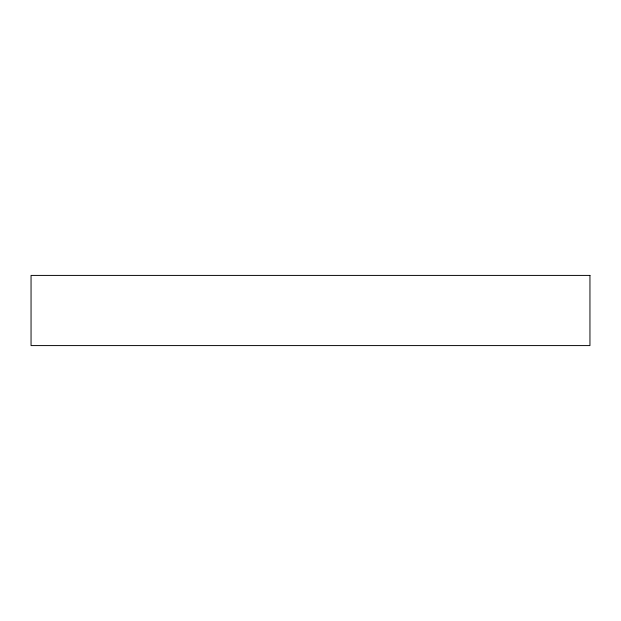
<?xml version="1.0" encoding="UTF-8"?>
<svg xmlns="http://www.w3.org/2000/svg" width="621" height="621" viewBox="0 0 621 621"><rect width="100%" height="100%" fill="white"/><g stroke="black" fill="none" stroke-linecap="round" stroke-linejoin="round"><path stroke-width="0.93" d="M589.95 275.413L31.05 275.413L31.05 345.587L589.95 345.587L589.95 275.413"/></g></svg>
